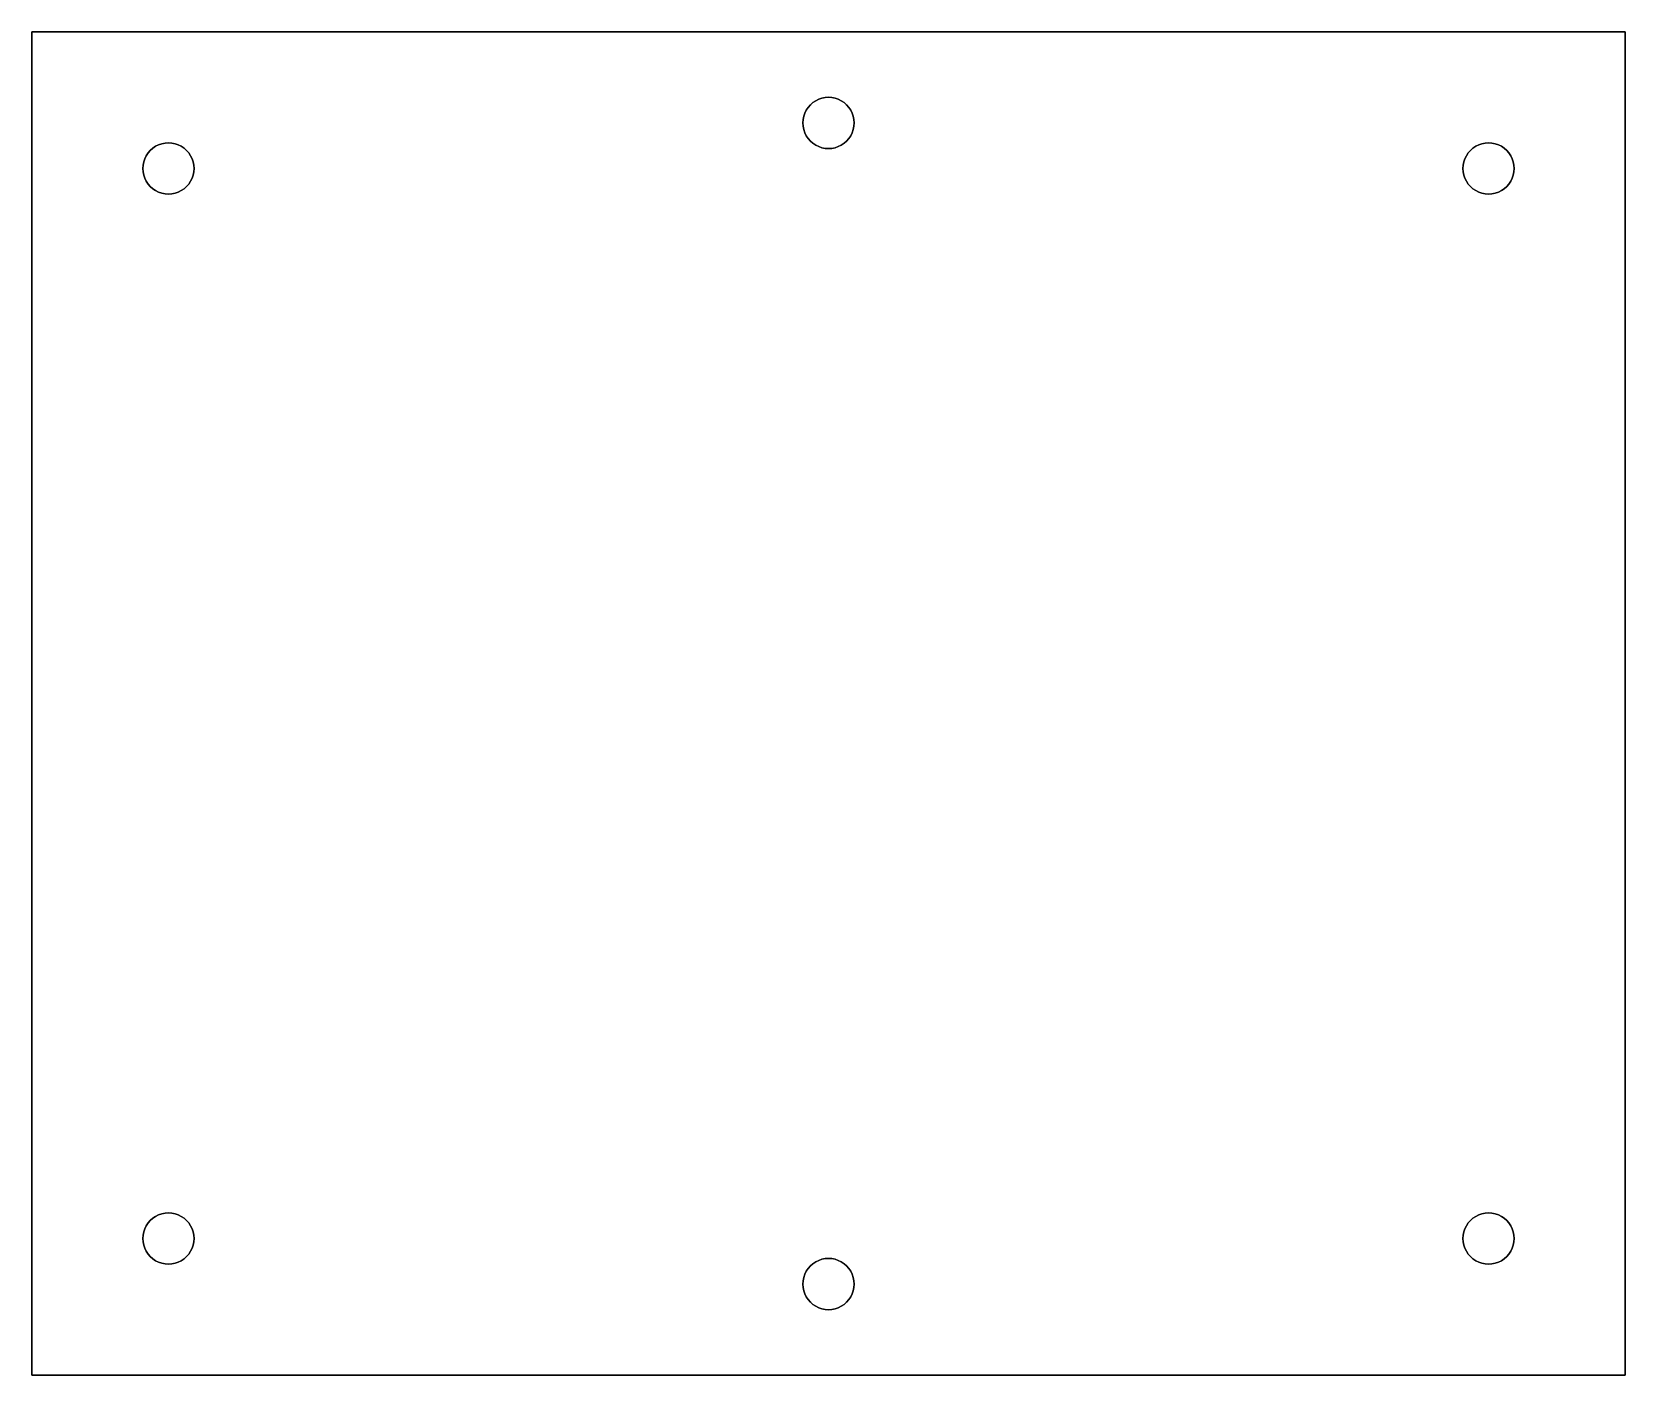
# Model space of a CAD drawing. Header units: millimetres. Extents: x 25 to 165, y 136 to 254.
import ezdxf

# ---------------------------------------------------------------- set-up
doc = ezdxf.new("R2010")
doc.units = ezdxf.units.MM
doc.layers.add('TOP_COVER_RH', color=7, linetype='CONTINUOUS')

msp = doc.modelspace()

# ---------------------------------------------------------------- linework, layer by layer
at = {"layer": 'TOP_COVER_RH'}
for points in [[(165, 254, 88.5), (25, 254, 88.5), (25, 254, 90)], [(165, 254, 88.5), (25, 254, 90), (165, 254, 90)], [(25, 254, 88.5), (25, 136, 88.5), (25, 136, 90)], [(25, 254, 88.5), (25, 136, 90), (25, 254, 90)], [(165, 136, 88.5), (165, 254, 88.5), (165, 254, 90)], [(165, 136, 88.5), (165, 254, 90), (165, 136, 90)], [(93.6303, 247.785, 88.5), (93.875, 247.9486, 88.5), (93.875, 247.9486, 90)], [(93.6303, 247.785, 88.5), (93.875, 247.9486, 90), (93.6303, 247.785, 90)], [(93.875, 247.9486, 88.5), (94.139, 248.0787, 88.5), (94.139, 248.0787, 90)], [(93.875, 247.9486, 88.5), (94.139, 248.0787, 90), (93.875, 247.9486, 90)], [(94.139, 248.0787, 88.5), (94.4177, 248.1733, 88.5), (94.4177, 248.1733, 90)], [(94.139, 248.0787, 88.5), (94.4177, 248.1733, 90), (94.139, 248.0787, 90)], [(94.4177, 248.1733, 88.5), (94.7063, 248.2307, 88.5), (94.7063, 248.2307, 90)], [(94.4177, 248.1733, 88.5), (94.7063, 248.2307, 90), (94.4177, 248.1733, 90)], [(94.7063, 248.2307, 88.5), (95, 248.25, 88.5), (95, 248.25, 90)], [(94.7063, 248.2307, 88.5), (95, 248.25, 90), (94.7063, 248.2307, 90)], [(95, 248.25, 88.5), (95.2937, 248.2307, 88.5), (95.2937, 248.2307, 90)], [(95, 248.25, 88.5), (95.2937, 248.2307, 90), (95, 248.25, 90)], [(95.2937, 248.2307, 88.5), (95.5823, 248.1733, 88.5), (95.5823, 248.1733, 90)], [(95.2937, 248.2307, 88.5), (95.5823, 248.1733, 90), (95.2937, 248.2307, 90)], [(95.5823, 248.1733, 88.5), (95.861, 248.0787, 88.5), (95.861, 248.0787, 90)], [(95.5823, 248.1733, 88.5), (95.861, 248.0787, 90), (95.5823, 248.1733, 90)], [(95.861, 248.0787, 88.5), (96.125, 247.9486, 88.5), (96.125, 247.9486, 90)], [(95.861, 248.0787, 88.5), (96.125, 247.9486, 90), (95.861, 248.0787, 90)], [(96.125, 247.9486, 88.5), (96.3697, 247.785, 88.5), (96.3697, 247.785, 90)], [(96.125, 247.9486, 88.5), (96.3697, 247.785, 90), (96.125, 247.9486, 90)], [(92.7692, 246.2937, 88.5), (92.8267, 246.5823, 88.5), (92.8267, 246.5823, 90)], [(92.7692, 246.2937, 88.5), (92.8267, 246.5823, 90), (92.7692, 246.2937, 90)], [(92.8267, 246.5823, 88.5), (92.9213, 246.861, 88.5), (92.9213, 246.861, 90)], [(92.8267, 246.5823, 88.5), (92.9213, 246.861, 90), (92.8267, 246.5823, 90)], [(92.9213, 246.861, 88.5), (93.0514, 247.125, 88.5), (93.0514, 247.125, 90)], [(92.9213, 246.861, 88.5), (93.0514, 247.125, 90), (92.9213, 246.861, 90)], [(93.0514, 247.125, 88.5), (93.215, 247.3697, 88.5), (93.215, 247.3697, 90)], [(93.0514, 247.125, 88.5), (93.215, 247.3697, 90), (93.0514, 247.125, 90)], [(93.215, 247.3697, 88.5), (93.409, 247.591, 88.5), (93.409, 247.591, 90)], [(93.215, 247.3697, 88.5), (93.409, 247.591, 90), (93.215, 247.3697, 90)], [(93.409, 247.591, 88.5), (93.6303, 247.785, 88.5), (93.6303, 247.785, 90)], [(93.409, 247.591, 88.5), (93.6303, 247.785, 90), (93.409, 247.591, 90)], [(96.3697, 247.785, 88.5), (96.591, 247.591, 88.5), (96.591, 247.591, 90)], [(96.3697, 247.785, 88.5), (96.591, 247.591, 90), (96.3697, 247.785, 90)], [(96.591, 247.591, 88.5), (96.785, 247.3697, 88.5), (96.785, 247.3697, 90)], [(96.591, 247.591, 88.5), (96.785, 247.3697, 90), (96.591, 247.591, 90)], [(96.785, 247.3697, 88.5), (96.9486, 247.125, 88.5), (96.9486, 247.125, 90)], [(96.785, 247.3697, 88.5), (96.9486, 247.125, 90), (96.785, 247.3697, 90)], [(96.9486, 247.125, 88.5), (97.0787, 246.861, 88.5), (97.0787, 246.861, 90)], [(96.9486, 247.125, 88.5), (97.0787, 246.861, 90), (96.9486, 247.125, 90)], [(97.0787, 246.861, 88.5), (97.1733, 246.5823, 88.5), (97.1733, 246.5823, 90)], [(97.0787, 246.861, 88.5), (97.1733, 246.5823, 90), (97.0787, 246.861, 90)], [(97.1733, 246.5823, 88.5), (97.2308, 246.2937, 88.5), (97.2308, 246.2937, 90)], [(97.1733, 246.5823, 88.5), (97.2308, 246.2937, 90), (97.1733, 246.5823, 90)], [(92.75, 246, 88.5), (92.7692, 246.2937, 88.5), (92.7692, 246.2937, 90)], [(92.75, 246, 88.5), (92.7692, 246.2937, 90), (92.75, 246, 90)], [(92.7692, 245.7063, 88.5), (92.75, 246, 88.5), (92.75, 246, 90)], [(92.7692, 245.7063, 88.5), (92.75, 246, 90), (92.7692, 245.7063, 90)], [(92.8267, 245.4177, 88.5), (92.7692, 245.7063, 88.5), (92.7692, 245.7063, 90)], [(92.8267, 245.4177, 88.5), (92.7692, 245.7063, 90), (92.8267, 245.4177, 90)], [(92.9213, 245.139, 88.5), (92.8267, 245.4177, 88.5), (92.8267, 245.4177, 90)], [(92.9213, 245.139, 88.5), (92.8267, 245.4177, 90), (92.9213, 245.139, 90)], [(93.0514, 244.875, 88.5), (92.9213, 245.139, 88.5), (92.9213, 245.139, 90)], [(93.0514, 244.875, 88.5), (92.9213, 245.139, 90), (93.0514, 244.875, 90)], [(97.0787, 245.139, 88.5), (96.9486, 244.875, 88.5), (96.9486, 244.875, 90)], [(97.0787, 245.139, 88.5), (96.9486, 244.875, 90), (97.0787, 245.139, 90)], [(97.1733, 245.4177, 88.5), (97.0787, 245.139, 88.5), (97.0787, 245.139, 90)], [(97.1733, 245.4177, 88.5), (97.0787, 245.139, 90), (97.1733, 245.4177, 90)], [(97.2308, 245.7063, 88.5), (97.1733, 245.4177, 88.5), (97.1733, 245.4177, 90)], [(97.2308, 245.7063, 88.5), (97.1733, 245.4177, 90), (97.2308, 245.7063, 90)], [(97.2308, 246.2937, 88.5), (97.25, 246, 88.5), (97.25, 246, 90)], [(97.2308, 246.2937, 88.5), (97.25, 246, 90), (97.2308, 246.2937, 90)], [(97.25, 246, 88.5), (97.2308, 245.7063, 88.5), (97.2308, 245.7063, 90)], [(97.25, 246, 88.5), (97.2308, 245.7063, 90), (97.25, 246, 90)], [(35.409, 243.591, 88.5), (35.6303, 243.785, 88.5), (35.6303, 243.785, 90)], [(35.409, 243.591, 88.5), (35.6303, 243.785, 90), (35.409, 243.591, 90)], [(35.6303, 243.785, 88.5), (35.875, 243.9486, 88.5), (35.875, 243.9486, 90)], [(35.6303, 243.785, 88.5), (35.875, 243.9486, 90), (35.6303, 243.785, 90)], [(35.875, 243.9486, 88.5), (36.139, 244.0787, 88.5), (36.139, 244.0787, 90)], [(35.875, 243.9486, 88.5), (36.139, 244.0787, 90), (35.875, 243.9486, 90)], [(36.139, 244.0787, 88.5), (36.4177, 244.1733, 88.5), (36.4177, 244.1733, 90)], [(36.139, 244.0787, 88.5), (36.4177, 244.1733, 90), (36.139, 244.0787, 90)], [(36.4177, 244.1733, 88.5), (36.7063, 244.2307, 88.5), (36.7063, 244.2307, 90)], [(36.4177, 244.1733, 88.5), (36.7063, 244.2307, 90), (36.4177, 244.1733, 90)], [(36.7063, 244.2307, 88.5), (37, 244.25, 88.5), (37, 244.25, 90)], [(36.7063, 244.2307, 88.5), (37, 244.25, 90), (36.7063, 244.2307, 90)], [(37, 244.25, 88.5), (37.2937, 244.2307, 88.5), (37.2937, 244.2307, 90)], [(37, 244.25, 88.5), (37.2937, 244.2307, 90), (37, 244.25, 90)], [(37.2937, 244.2307, 88.5), (37.5823, 244.1733, 88.5), (37.5823, 244.1733, 90)], [(37.2937, 244.2307, 88.5), (37.5823, 244.1733, 90), (37.2937, 244.2307, 90)], [(37.5823, 244.1733, 88.5), (37.861, 244.0787, 88.5), (37.861, 244.0787, 90)], [(37.5823, 244.1733, 88.5), (37.861, 244.0787, 90), (37.5823, 244.1733, 90)], [(37.861, 244.0787, 88.5), (38.125, 243.9486, 88.5), (38.125, 243.9486, 90)], [(37.861, 244.0787, 88.5), (38.125, 243.9486, 90), (37.861, 244.0787, 90)], [(38.125, 243.9486, 88.5), (38.3697, 243.785, 88.5), (38.3697, 243.785, 90)], [(38.125, 243.9486, 88.5), (38.3697, 243.785, 90), (38.125, 243.9486, 90)], [(38.3697, 243.785, 88.5), (38.591, 243.591, 88.5), (38.591, 243.591, 90)], [(38.3697, 243.785, 88.5), (38.591, 243.591, 90), (38.3697, 243.785, 90)], [(93.215, 244.6303, 88.5), (93.0514, 244.875, 88.5), (93.0514, 244.875, 90)], [(93.215, 244.6303, 88.5), (93.0514, 244.875, 90), (93.215, 244.6303, 90)], [(93.409, 244.409, 88.5), (93.215, 244.6303, 88.5), (93.215, 244.6303, 90)], [(93.409, 244.409, 88.5), (93.215, 244.6303, 90), (93.409, 244.409, 90)], [(93.6303, 244.215, 88.5), (93.409, 244.409, 88.5), (93.409, 244.409, 90)], [(93.6303, 244.215, 88.5), (93.409, 244.409, 90), (93.6303, 244.215, 90)], [(93.875, 244.0514, 88.5), (93.6303, 244.215, 88.5), (93.6303, 244.215, 90)], [(93.875, 244.0514, 88.5), (93.6303, 244.215, 90), (93.875, 244.0514, 90)], [(94.139, 243.9213, 88.5), (93.875, 244.0514, 88.5), (93.875, 244.0514, 90)], [(94.139, 243.9213, 88.5), (93.875, 244.0514, 90), (94.139, 243.9213, 90)], [(94.4177, 243.8267, 88.5), (94.139, 243.9213, 88.5), (94.139, 243.9213, 90)], [(94.4177, 243.8267, 88.5), (94.139, 243.9213, 90), (94.4177, 243.8267, 90)], [(94.7063, 243.7693, 88.5), (94.4177, 243.8267, 88.5), (94.4177, 243.8267, 90)], [(94.7063, 243.7693, 88.5), (94.4177, 243.8267, 90), (94.7063, 243.7693, 90)], [(95, 243.75, 88.5), (94.7063, 243.7693, 88.5), (94.7063, 243.7693, 90)], [(95, 243.75, 88.5), (94.7063, 243.7693, 90), (95, 243.75, 90)], [(95.2937, 243.7693, 88.5), (95, 243.75, 88.5), (95, 243.75, 90)], [(95.2937, 243.7693, 88.5), (95, 243.75, 90), (95.2937, 243.7693, 90)], [(95.5823, 243.8267, 88.5), (95.2937, 243.7693, 88.5), (95.2937, 243.7693, 90)], [(95.5823, 243.8267, 88.5), (95.2937, 243.7693, 90), (95.5823, 243.8267, 90)], [(95.861, 243.9213, 88.5), (95.5823, 243.8267, 88.5), (95.5823, 243.8267, 90)], [(95.861, 243.9213, 88.5), (95.5823, 243.8267, 90), (95.861, 243.9213, 90)], [(96.125, 244.0514, 88.5), (95.861, 243.9213, 88.5), (95.861, 243.9213, 90)], [(96.125, 244.0514, 88.5), (95.861, 243.9213, 90), (96.125, 244.0514, 90)], [(96.3697, 244.215, 88.5), (96.125, 244.0514, 88.5), (96.125, 244.0514, 90)], [(96.3697, 244.215, 88.5), (96.125, 244.0514, 90), (96.3697, 244.215, 90)], [(96.591, 244.409, 88.5), (96.3697, 244.215, 88.5), (96.3697, 244.215, 90)], [(96.591, 244.409, 88.5), (96.3697, 244.215, 90), (96.591, 244.409, 90)], [(96.785, 244.6303, 88.5), (96.591, 244.409, 88.5), (96.591, 244.409, 90)], [(96.785, 244.6303, 88.5), (96.591, 244.409, 90), (96.785, 244.6303, 90)], [(96.9486, 244.875, 88.5), (96.785, 244.6303, 88.5), (96.785, 244.6303, 90)], [(96.9486, 244.875, 88.5), (96.785, 244.6303, 90), (96.9486, 244.875, 90)], [(151.409, 243.591, 88.5), (151.6303, 243.785, 88.5), (151.6303, 243.785, 90)], [(151.409, 243.591, 88.5), (151.6303, 243.785, 90), (151.409, 243.591, 90)], [(151.6303, 243.785, 88.5), (151.875, 243.9486, 88.5), (151.875, 243.9486, 90)], [(151.6303, 243.785, 88.5), (151.875, 243.9486, 90), (151.6303, 243.785, 90)], [(151.875, 243.9486, 88.5), (152.139, 244.0787, 88.5), (152.139, 244.0787, 90)], [(151.875, 243.9486, 88.5), (152.139, 244.0787, 90), (151.875, 243.9486, 90)], [(152.139, 244.0787, 88.5), (152.4177, 244.1733, 88.5), (152.4177, 244.1733, 90)], [(152.139, 244.0787, 88.5), (152.4177, 244.1733, 90), (152.139, 244.0787, 90)], [(152.4177, 244.1733, 88.5), (152.7063, 244.2307, 88.5), (152.7063, 244.2307, 90)], [(152.4177, 244.1733, 88.5), (152.7063, 244.2307, 90), (152.4177, 244.1733, 90)], [(152.7063, 244.2307, 88.5), (153, 244.25, 88.5), (153, 244.25, 90)], [(152.7063, 244.2307, 88.5), (153, 244.25, 90), (152.7063, 244.2307, 90)], [(153, 244.25, 88.5), (153.2937, 244.2307, 88.5), (153.2937, 244.2307, 90)], [(153, 244.25, 88.5), (153.2937, 244.2307, 90), (153, 244.25, 90)], [(153.2937, 244.2307, 88.5), (153.5823, 244.1733, 88.5), (153.5823, 244.1733, 90)], [(153.2937, 244.2307, 88.5), (153.5823, 244.1733, 90), (153.2937, 244.2307, 90)], [(153.5823, 244.1733, 88.5), (153.861, 244.0787, 88.5), (153.861, 244.0787, 90)], [(153.5823, 244.1733, 88.5), (153.861, 244.0787, 90), (153.5823, 244.1733, 90)], [(153.861, 244.0787, 88.5), (154.125, 243.9486, 88.5), (154.125, 243.9486, 90)], [(153.861, 244.0787, 88.5), (154.125, 243.9486, 90), (153.861, 244.0787, 90)], [(154.125, 243.9486, 88.5), (154.3697, 243.785, 88.5), (154.3697, 243.785, 90)], [(154.125, 243.9486, 88.5), (154.3697, 243.785, 90), (154.125, 243.9486, 90)], [(154.3697, 243.785, 88.5), (154.591, 243.591, 88.5), (154.591, 243.591, 90)], [(154.3697, 243.785, 88.5), (154.591, 243.591, 90), (154.3697, 243.785, 90)], [(34.75, 242, 88.5), (34.7692, 242.2937, 88.5), (34.7692, 242.2937, 90)], [(34.75, 242, 88.5), (34.7692, 242.2937, 90), (34.75, 242, 90)], [(34.7692, 242.2937, 88.5), (34.8267, 242.5823, 88.5), (34.8267, 242.5823, 90)], [(34.7692, 242.2937, 88.5), (34.8267, 242.5823, 90), (34.7692, 242.2937, 90)], [(34.8267, 242.5823, 88.5), (34.9213, 242.861, 88.5), (34.9213, 242.861, 90)], [(34.8267, 242.5823, 88.5), (34.9213, 242.861, 90), (34.8267, 242.5823, 90)], [(34.9213, 242.861, 88.5), (35.0514, 243.125, 88.5), (35.0514, 243.125, 90)], [(34.9213, 242.861, 88.5), (35.0514, 243.125, 90), (34.9213, 242.861, 90)], [(35.0514, 243.125, 88.5), (35.215, 243.3697, 88.5), (35.215, 243.3697, 90)], [(35.0514, 243.125, 88.5), (35.215, 243.3697, 90), (35.0514, 243.125, 90)], [(35.215, 243.3697, 88.5), (35.409, 243.591, 88.5), (35.409, 243.591, 90)], [(35.215, 243.3697, 88.5), (35.409, 243.591, 90), (35.215, 243.3697, 90)], [(38.591, 243.591, 88.5), (38.785, 243.3697, 88.5), (38.785, 243.3697, 90)], [(38.591, 243.591, 88.5), (38.785, 243.3697, 90), (38.591, 243.591, 90)], [(38.785, 243.3697, 88.5), (38.9486, 243.125, 88.5), (38.9486, 243.125, 90)], [(38.785, 243.3697, 88.5), (38.9486, 243.125, 90), (38.785, 243.3697, 90)], [(38.9486, 243.125, 88.5), (39.0787, 242.861, 88.5), (39.0787, 242.861, 90)], [(38.9486, 243.125, 88.5), (39.0787, 242.861, 90), (38.9486, 243.125, 90)], [(39.0787, 242.861, 88.5), (39.1733, 242.5823, 88.5), (39.1733, 242.5823, 90)], [(39.0787, 242.861, 88.5), (39.1733, 242.5823, 90), (39.0787, 242.861, 90)], [(39.1733, 242.5823, 88.5), (39.2308, 242.2937, 88.5), (39.2308, 242.2937, 90)], [(39.1733, 242.5823, 88.5), (39.2308, 242.2937, 90), (39.1733, 242.5823, 90)], [(39.2308, 242.2937, 88.5), (39.25, 242, 88.5), (39.25, 242, 90)], [(39.2308, 242.2937, 88.5), (39.25, 242, 90), (39.2308, 242.2937, 90)], [(150.75, 242, 88.5), (150.7693, 242.2937, 88.5), (150.7693, 242.2937, 90)], [(150.75, 242, 88.5), (150.7693, 242.2937, 90), (150.75, 242, 90)], [(150.7693, 242.2937, 88.5), (150.8267, 242.5823, 88.5), (150.8267, 242.5823, 90)], [(150.7693, 242.2937, 88.5), (150.8267, 242.5823, 90), (150.7693, 242.2937, 90)], [(150.8267, 242.5823, 88.5), (150.9213, 242.861, 88.5), (150.9213, 242.861, 90)], [(150.8267, 242.5823, 88.5), (150.9213, 242.861, 90), (150.8267, 242.5823, 90)], [(150.9213, 242.861, 88.5), (151.0514, 243.125, 88.5), (151.0514, 243.125, 90)], [(150.9213, 242.861, 88.5), (151.0514, 243.125, 90), (150.9213, 242.861, 90)], [(151.0514, 243.125, 88.5), (151.215, 243.3697, 88.5), (151.215, 243.3697, 90)], [(151.0514, 243.125, 88.5), (151.215, 243.3697, 90), (151.0514, 243.125, 90)], [(151.215, 243.3697, 88.5), (151.409, 243.591, 88.5), (151.409, 243.591, 90)], [(151.215, 243.3697, 88.5), (151.409, 243.591, 90), (151.215, 243.3697, 90)], [(154.591, 243.591, 88.5), (154.785, 243.3697, 88.5), (154.785, 243.3697, 90)], [(154.591, 243.591, 88.5), (154.785, 243.3697, 90), (154.591, 243.591, 90)], [(154.785, 243.3697, 88.5), (154.9486, 243.125, 88.5), (154.9486, 243.125, 90)], [(154.785, 243.3697, 88.5), (154.9486, 243.125, 90), (154.785, 243.3697, 90)], [(154.9486, 243.125, 88.5), (155.0787, 242.861, 88.5), (155.0787, 242.861, 90)], [(154.9486, 243.125, 88.5), (155.0787, 242.861, 90), (154.9486, 243.125, 90)], [(155.0787, 242.861, 88.5), (155.1733, 242.5823, 88.5), (155.1733, 242.5823, 90)], [(155.0787, 242.861, 88.5), (155.1733, 242.5823, 90), (155.0787, 242.861, 90)], [(155.1733, 242.5823, 88.5), (155.2307, 242.2937, 88.5), (155.2307, 242.2937, 90)], [(155.1733, 242.5823, 88.5), (155.2307, 242.2937, 90), (155.1733, 242.5823, 90)], [(155.2307, 242.2937, 88.5), (155.25, 242, 88.5), (155.25, 242, 90)], [(155.2307, 242.2937, 88.5), (155.25, 242, 90), (155.2307, 242.2937, 90)], [(34.7692, 241.7063, 88.5), (34.75, 242, 88.5), (34.75, 242, 90)], [(34.7692, 241.7063, 88.5), (34.75, 242, 90), (34.7692, 241.7063, 90)], [(34.8267, 241.4177, 88.5), (34.7692, 241.7063, 88.5), (34.7692, 241.7063, 90)], [(34.8267, 241.4177, 88.5), (34.7692, 241.7063, 90), (34.8267, 241.4177, 90)], [(34.9213, 241.139, 88.5), (34.8267, 241.4177, 88.5), (34.8267, 241.4177, 90)], [(34.9213, 241.139, 88.5), (34.8267, 241.4177, 90), (34.9213, 241.139, 90)], [(35.0514, 240.875, 88.5), (34.9213, 241.139, 88.5), (34.9213, 241.139, 90)], [(35.0514, 240.875, 88.5), (34.9213, 241.139, 90), (35.0514, 240.875, 90)], [(35.215, 240.6303, 88.5), (35.0514, 240.875, 88.5), (35.0514, 240.875, 90)], [(35.215, 240.6303, 88.5), (35.0514, 240.875, 90), (35.215, 240.6303, 90)], [(38.9486, 240.875, 88.5), (38.785, 240.6303, 88.5), (38.785, 240.6303, 90)], [(38.9486, 240.875, 88.5), (38.785, 240.6303, 90), (38.9486, 240.875, 90)], [(39.0787, 241.139, 88.5), (38.9486, 240.875, 88.5), (38.9486, 240.875, 90)], [(39.0787, 241.139, 88.5), (38.9486, 240.875, 90), (39.0787, 241.139, 90)], [(39.1733, 241.4177, 88.5), (39.0787, 241.139, 88.5), (39.0787, 241.139, 90)], [(39.1733, 241.4177, 88.5), (39.0787, 241.139, 90), (39.1733, 241.4177, 90)], [(39.2308, 241.7063, 88.5), (39.1733, 241.4177, 88.5), (39.1733, 241.4177, 90)], [(39.2308, 241.7063, 88.5), (39.1733, 241.4177, 90), (39.2308, 241.7063, 90)], [(39.25, 242, 88.5), (39.2308, 241.7063, 88.5), (39.2308, 241.7063, 90)], [(39.25, 242, 88.5), (39.2308, 241.7063, 90), (39.25, 242, 90)], [(150.7693, 241.7063, 88.5), (150.75, 242, 88.5), (150.75, 242, 90)], [(150.7693, 241.7063, 88.5), (150.75, 242, 90), (150.7693, 241.7063, 90)], [(150.8267, 241.4177, 88.5), (150.7693, 241.7063, 88.5), (150.7693, 241.7063, 90)], [(150.8267, 241.4177, 88.5), (150.7693, 241.7063, 90), (150.8267, 241.4177, 90)], [(150.9213, 241.139, 88.5), (150.8267, 241.4177, 88.5), (150.8267, 241.4177, 90)], [(150.9213, 241.139, 88.5), (150.8267, 241.4177, 90), (150.9213, 241.139, 90)], [(151.0514, 240.875, 88.5), (150.9213, 241.139, 88.5), (150.9213, 241.139, 90)], [(151.0514, 240.875, 88.5), (150.9213, 241.139, 90), (151.0514, 240.875, 90)], [(151.215, 240.6303, 88.5), (151.0514, 240.875, 88.5), (151.0514, 240.875, 90)], [(151.215, 240.6303, 88.5), (151.0514, 240.875, 90), (151.215, 240.6303, 90)], [(154.9486, 240.875, 88.5), (154.785, 240.6303, 88.5), (154.785, 240.6303, 90)], [(154.9486, 240.875, 88.5), (154.785, 240.6303, 90), (154.9486, 240.875, 90)], [(155.0787, 241.139, 88.5), (154.9486, 240.875, 88.5), (154.9486, 240.875, 90)], [(155.0787, 241.139, 88.5), (154.9486, 240.875, 90), (155.0787, 241.139, 90)], [(155.1733, 241.4177, 88.5), (155.0787, 241.139, 88.5), (155.0787, 241.139, 90)], [(155.1733, 241.4177, 88.5), (155.0787, 241.139, 90), (155.1733, 241.4177, 90)], [(155.2307, 241.7063, 88.5), (155.1733, 241.4177, 88.5), (155.1733, 241.4177, 90)], [(155.2307, 241.7063, 88.5), (155.1733, 241.4177, 90), (155.2307, 241.7063, 90)], [(155.25, 242, 88.5), (155.2307, 241.7063, 88.5), (155.2307, 241.7063, 90)], [(155.25, 242, 88.5), (155.2307, 241.7063, 90), (155.25, 242, 90)], [(35.409, 240.409, 88.5), (35.215, 240.6303, 88.5), (35.215, 240.6303, 90)], [(35.409, 240.409, 88.5), (35.215, 240.6303, 90), (35.409, 240.409, 90)], [(35.6303, 240.215, 88.5), (35.409, 240.409, 88.5), (35.409, 240.409, 90)], [(35.6303, 240.215, 88.5), (35.409, 240.409, 90), (35.6303, 240.215, 90)], [(35.875, 240.0514, 88.5), (35.6303, 240.215, 88.5), (35.6303, 240.215, 90)], [(35.875, 240.0514, 88.5), (35.6303, 240.215, 90), (35.875, 240.0514, 90)], [(36.139, 239.9213, 88.5), (35.875, 240.0514, 88.5), (35.875, 240.0514, 90)], [(36.139, 239.9213, 88.5), (35.875, 240.0514, 90), (36.139, 239.9213, 90)], [(36.4177, 239.8267, 88.5), (36.139, 239.9213, 88.5), (36.139, 239.9213, 90)], [(36.4177, 239.8267, 88.5), (36.139, 239.9213, 90), (36.4177, 239.8267, 90)], [(36.7063, 239.7693, 88.5), (36.4177, 239.8267, 88.5), (36.4177, 239.8267, 90)], [(36.7063, 239.7693, 88.5), (36.4177, 239.8267, 90), (36.7063, 239.7693, 90)], [(37, 239.75, 88.5), (36.7063, 239.7693, 88.5), (36.7063, 239.7693, 90)], [(37, 239.75, 88.5), (36.7063, 239.7693, 90), (37, 239.75, 90)], [(37.2937, 239.7693, 88.5), (37, 239.75, 88.5), (37, 239.75, 90)], [(37.2937, 239.7693, 88.5), (37, 239.75, 90), (37.2937, 239.7693, 90)], [(37.5823, 239.8267, 88.5), (37.2937, 239.7693, 88.5), (37.2937, 239.7693, 90)], [(37.5823, 239.8267, 88.5), (37.2937, 239.7693, 90), (37.5823, 239.8267, 90)], [(37.861, 239.9213, 88.5), (37.5823, 239.8267, 88.5), (37.5823, 239.8267, 90)], [(37.861, 239.9213, 88.5), (37.5823, 239.8267, 90), (37.861, 239.9213, 90)], [(38.125, 240.0514, 88.5), (37.861, 239.9213, 88.5), (37.861, 239.9213, 90)], [(38.125, 240.0514, 88.5), (37.861, 239.9213, 90), (38.125, 240.0514, 90)], [(38.3697, 240.215, 88.5), (38.125, 240.0514, 88.5), (38.125, 240.0514, 90)], [(38.3697, 240.215, 88.5), (38.125, 240.0514, 90), (38.3697, 240.215, 90)], [(38.591, 240.409, 88.5), (38.3697, 240.215, 88.5), (38.3697, 240.215, 90)], [(38.591, 240.409, 88.5), (38.3697, 240.215, 90), (38.591, 240.409, 90)], [(38.785, 240.6303, 88.5), (38.591, 240.409, 88.5), (38.591, 240.409, 90)], [(38.785, 240.6303, 88.5), (38.591, 240.409, 90), (38.785, 240.6303, 90)], [(151.409, 240.409, 88.5), (151.215, 240.6303, 88.5), (151.215, 240.6303, 90)], [(151.409, 240.409, 88.5), (151.215, 240.6303, 90), (151.409, 240.409, 90)], [(151.6303, 240.215, 88.5), (151.409, 240.409, 88.5), (151.409, 240.409, 90)], [(151.6303, 240.215, 88.5), (151.409, 240.409, 90), (151.6303, 240.215, 90)], [(151.875, 240.0514, 88.5), (151.6303, 240.215, 88.5), (151.6303, 240.215, 90)], [(151.875, 240.0514, 88.5), (151.6303, 240.215, 90), (151.875, 240.0514, 90)], [(152.139, 239.9213, 88.5), (151.875, 240.0514, 88.5), (151.875, 240.0514, 90)], [(152.139, 239.9213, 88.5), (151.875, 240.0514, 90), (152.139, 239.9213, 90)], [(152.4177, 239.8267, 88.5), (152.139, 239.9213, 88.5), (152.139, 239.9213, 90)], [(152.4177, 239.8267, 88.5), (152.139, 239.9213, 90), (152.4177, 239.8267, 90)], [(152.7063, 239.7693, 88.5), (152.4177, 239.8267, 88.5), (152.4177, 239.8267, 90)], [(152.7063, 239.7693, 88.5), (152.4177, 239.8267, 90), (152.7063, 239.7693, 90)], [(153, 239.75, 88.5), (152.7063, 239.7693, 88.5), (152.7063, 239.7693, 90)], [(153, 239.75, 88.5), (152.7063, 239.7693, 90), (153, 239.75, 90)], [(153.2937, 239.7693, 88.5), (153, 239.75, 88.5), (153, 239.75, 90)], [(153.2937, 239.7693, 88.5), (153, 239.75, 90), (153.2937, 239.7693, 90)], [(153.5823, 239.8267, 88.5), (153.2937, 239.7693, 88.5), (153.2937, 239.7693, 90)], [(153.5823, 239.8267, 88.5), (153.2937, 239.7693, 90), (153.5823, 239.8267, 90)], [(153.861, 239.9213, 88.5), (153.5823, 239.8267, 88.5), (153.5823, 239.8267, 90)], [(153.861, 239.9213, 88.5), (153.5823, 239.8267, 90), (153.861, 239.9213, 90)], [(154.125, 240.0514, 88.5), (153.861, 239.9213, 88.5), (153.861, 239.9213, 90)], [(154.125, 240.0514, 88.5), (153.861, 239.9213, 90), (154.125, 240.0514, 90)], [(154.3697, 240.215, 88.5), (154.125, 240.0514, 88.5), (154.125, 240.0514, 90)], [(154.3697, 240.215, 88.5), (154.125, 240.0514, 90), (154.3697, 240.215, 90)], [(154.591, 240.409, 88.5), (154.3697, 240.215, 88.5), (154.3697, 240.215, 90)], [(154.591, 240.409, 88.5), (154.3697, 240.215, 90), (154.591, 240.409, 90)], [(154.785, 240.6303, 88.5), (154.591, 240.409, 88.5), (154.591, 240.409, 90)], [(154.785, 240.6303, 88.5), (154.591, 240.409, 90), (154.785, 240.6303, 90)], [(35.6303, 149.785, 88.5), (35.875, 149.9486, 88.5), (35.875, 149.9486, 90)], [(35.6303, 149.785, 88.5), (35.875, 149.9486, 90), (35.6303, 149.785, 90)], [(35.875, 149.9486, 88.5), (36.139, 150.0787, 88.5), (36.139, 150.0787, 90)], [(35.875, 149.9486, 88.5), (36.139, 150.0787, 90), (35.875, 149.9486, 90)], [(36.139, 150.0787, 88.5), (36.4177, 150.1733, 88.5), (36.4177, 150.1733, 90)], [(36.139, 150.0787, 88.5), (36.4177, 150.1733, 90), (36.139, 150.0787, 90)], [(36.4177, 150.1733, 88.5), (36.7063, 150.2307, 88.5), (36.7063, 150.2307, 90)], [(36.4177, 150.1733, 88.5), (36.7063, 150.2307, 90), (36.4177, 150.1733, 90)], [(36.7063, 150.2307, 88.5), (37, 150.25, 88.5), (37, 150.25, 90)], [(36.7063, 150.2307, 88.5), (37, 150.25, 90), (36.7063, 150.2307, 90)], [(37, 150.25, 88.5), (37.2937, 150.2307, 88.5), (37.2937, 150.2307, 90)], [(37, 150.25, 88.5), (37.2937, 150.2307, 90), (37, 150.25, 90)], [(37.2937, 150.2307, 88.5), (37.5823, 150.1733, 88.5), (37.5823, 150.1733, 90)], [(37.2937, 150.2307, 88.5), (37.5823, 150.1733, 90), (37.2937, 150.2307, 90)], [(37.5823, 150.1733, 88.5), (37.861, 150.0787, 88.5), (37.861, 150.0787, 90)], [(37.5823, 150.1733, 88.5), (37.861, 150.0787, 90), (37.5823, 150.1733, 90)], [(37.861, 150.0787, 88.5), (38.125, 149.9486, 88.5), (38.125, 149.9486, 90)], [(37.861, 150.0787, 88.5), (38.125, 149.9486, 90), (37.861, 150.0787, 90)], [(38.125, 149.9486, 88.5), (38.3697, 149.785, 88.5), (38.3697, 149.785, 90)], [(38.125, 149.9486, 88.5), (38.3697, 149.785, 90), (38.125, 149.9486, 90)], [(151.6303, 149.785, 88.5), (151.875, 149.9486, 88.5), (151.875, 149.9486, 90)], [(151.6303, 149.785, 88.5), (151.875, 149.9486, 90), (151.6303, 149.785, 90)], [(151.875, 149.9486, 88.5), (152.139, 150.0787, 88.5), (152.139, 150.0787, 90)], [(151.875, 149.9486, 88.5), (152.139, 150.0787, 90), (151.875, 149.9486, 90)], [(152.139, 150.0787, 88.5), (152.4177, 150.1733, 88.5), (152.4177, 150.1733, 90)], [(152.139, 150.0787, 88.5), (152.4177, 150.1733, 90), (152.139, 150.0787, 90)], [(152.4177, 150.1733, 88.5), (152.7063, 150.2307, 88.5), (152.7063, 150.2307, 90)], [(152.4177, 150.1733, 88.5), (152.7063, 150.2307, 90), (152.4177, 150.1733, 90)], [(152.7063, 150.2307, 88.5), (153, 150.25, 88.5), (153, 150.25, 90)], [(152.7063, 150.2307, 88.5), (153, 150.25, 90), (152.7063, 150.2307, 90)], [(153, 150.25, 88.5), (153.2937, 150.2307, 88.5), (153.2937, 150.2307, 90)], [(153, 150.25, 88.5), (153.2937, 150.2307, 90), (153, 150.25, 90)], [(153.2937, 150.2307, 88.5), (153.5823, 150.1733, 88.5), (153.5823, 150.1733, 90)], [(153.2937, 150.2307, 88.5), (153.5823, 150.1733, 90), (153.2937, 150.2307, 90)], [(153.5823, 150.1733, 88.5), (153.861, 150.0787, 88.5), (153.861, 150.0787, 90)], [(153.5823, 150.1733, 88.5), (153.861, 150.0787, 90), (153.5823, 150.1733, 90)], [(153.861, 150.0787, 88.5), (154.125, 149.9486, 88.5), (154.125, 149.9486, 90)], [(153.861, 150.0787, 88.5), (154.125, 149.9486, 90), (153.861, 150.0787, 90)], [(154.125, 149.9486, 88.5), (154.3697, 149.785, 88.5), (154.3697, 149.785, 90)], [(154.125, 149.9486, 88.5), (154.3697, 149.785, 90), (154.125, 149.9486, 90)], [(34.7692, 148.2937, 88.5), (34.8267, 148.5823, 88.5), (34.8267, 148.5823, 90)], [(34.7692, 148.2937, 88.5), (34.8267, 148.5823, 90), (34.7692, 148.2937, 90)], [(34.8267, 148.5823, 88.5), (34.9213, 148.861, 88.5), (34.9213, 148.861, 90)], [(34.8267, 148.5823, 88.5), (34.9213, 148.861, 90), (34.8267, 148.5823, 90)], [(34.9213, 148.861, 88.5), (35.0514, 149.125, 88.5), (35.0514, 149.125, 90)], [(34.9213, 148.861, 88.5), (35.0514, 149.125, 90), (34.9213, 148.861, 90)], [(35.0514, 149.125, 88.5), (35.215, 149.3697, 88.5), (35.215, 149.3697, 90)], [(35.0514, 149.125, 88.5), (35.215, 149.3697, 90), (35.0514, 149.125, 90)], [(35.215, 149.3697, 88.5), (35.409, 149.591, 88.5), (35.409, 149.591, 90)], [(35.215, 149.3697, 88.5), (35.409, 149.591, 90), (35.215, 149.3697, 90)], [(35.409, 149.591, 88.5), (35.6303, 149.785, 88.5), (35.6303, 149.785, 90)], [(35.409, 149.591, 88.5), (35.6303, 149.785, 90), (35.409, 149.591, 90)], [(38.3697, 149.785, 88.5), (38.591, 149.591, 88.5), (38.591, 149.591, 90)], [(38.3697, 149.785, 88.5), (38.591, 149.591, 90), (38.3697, 149.785, 90)], [(38.591, 149.591, 88.5), (38.785, 149.3697, 88.5), (38.785, 149.3697, 90)], [(38.591, 149.591, 88.5), (38.785, 149.3697, 90), (38.591, 149.591, 90)], [(38.785, 149.3697, 88.5), (38.9486, 149.125, 88.5), (38.9486, 149.125, 90)], [(38.785, 149.3697, 88.5), (38.9486, 149.125, 90), (38.785, 149.3697, 90)], [(38.9486, 149.125, 88.5), (39.0787, 148.861, 88.5), (39.0787, 148.861, 90)], [(38.9486, 149.125, 88.5), (39.0787, 148.861, 90), (38.9486, 149.125, 90)], [(39.0787, 148.861, 88.5), (39.1733, 148.5823, 88.5), (39.1733, 148.5823, 90)], [(39.0787, 148.861, 88.5), (39.1733, 148.5823, 90), (39.0787, 148.861, 90)], [(39.1733, 148.5823, 88.5), (39.2308, 148.2937, 88.5), (39.2308, 148.2937, 90)], [(39.1733, 148.5823, 88.5), (39.2308, 148.2937, 90), (39.1733, 148.5823, 90)], [(150.7693, 148.2937, 88.5), (150.8267, 148.5823, 88.5), (150.8267, 148.5823, 90)], [(150.7693, 148.2937, 88.5), (150.8267, 148.5823, 90), (150.7693, 148.2937, 90)], [(150.8267, 148.5823, 88.5), (150.9213, 148.861, 88.5), (150.9213, 148.861, 90)], [(150.8267, 148.5823, 88.5), (150.9213, 148.861, 90), (150.8267, 148.5823, 90)], [(150.9213, 148.861, 88.5), (151.0514, 149.125, 88.5), (151.0514, 149.125, 90)], [(150.9213, 148.861, 88.5), (151.0514, 149.125, 90), (150.9213, 148.861, 90)], [(151.0514, 149.125, 88.5), (151.215, 149.3697, 88.5), (151.215, 149.3697, 90)], [(151.0514, 149.125, 88.5), (151.215, 149.3697, 90), (151.0514, 149.125, 90)], [(151.215, 149.3697, 88.5), (151.409, 149.591, 88.5), (151.409, 149.591, 90)], [(151.215, 149.3697, 88.5), (151.409, 149.591, 90), (151.215, 149.3697, 90)], [(151.409, 149.591, 88.5), (151.6303, 149.785, 88.5), (151.6303, 149.785, 90)], [(151.409, 149.591, 88.5), (151.6303, 149.785, 90), (151.409, 149.591, 90)], [(154.3697, 149.785, 88.5), (154.591, 149.591, 88.5), (154.591, 149.591, 90)], [(154.3697, 149.785, 88.5), (154.591, 149.591, 90), (154.3697, 149.785, 90)], [(154.591, 149.591, 88.5), (154.785, 149.3697, 88.5), (154.785, 149.3697, 90)], [(154.591, 149.591, 88.5), (154.785, 149.3697, 90), (154.591, 149.591, 90)], [(154.785, 149.3697, 88.5), (154.9486, 149.125, 88.5), (154.9486, 149.125, 90)], [(154.785, 149.3697, 88.5), (154.9486, 149.125, 90), (154.785, 149.3697, 90)], [(154.9486, 149.125, 88.5), (155.0787, 148.861, 88.5), (155.0787, 148.861, 90)], [(154.9486, 149.125, 88.5), (155.0787, 148.861, 90), (154.9486, 149.125, 90)], [(155.0787, 148.861, 88.5), (155.1733, 148.5823, 88.5), (155.1733, 148.5823, 90)], [(155.0787, 148.861, 88.5), (155.1733, 148.5823, 90), (155.0787, 148.861, 90)], [(155.1733, 148.5823, 88.5), (155.2307, 148.2937, 88.5), (155.2307, 148.2937, 90)], [(155.1733, 148.5823, 88.5), (155.2307, 148.2937, 90), (155.1733, 148.5823, 90)], [(34.75, 148, 88.5), (34.7692, 148.2937, 88.5), (34.7692, 148.2937, 90)], [(34.75, 148, 88.5), (34.7692, 148.2937, 90), (34.75, 148, 90)], [(34.7692, 147.7063, 88.5), (34.75, 148, 88.5), (34.75, 148, 90)], [(34.7692, 147.7063, 88.5), (34.75, 148, 90), (34.7692, 147.7063, 90)], [(34.8267, 147.4177, 88.5), (34.7692, 147.7063, 88.5), (34.7692, 147.7063, 90)], [(34.8267, 147.4177, 88.5), (34.7692, 147.7063, 90), (34.8267, 147.4177, 90)], [(34.9213, 147.139, 88.5), (34.8267, 147.4177, 88.5), (34.8267, 147.4177, 90)], [(34.9213, 147.139, 88.5), (34.8267, 147.4177, 90), (34.9213, 147.139, 90)], [(35.0514, 146.875, 88.5), (34.9213, 147.139, 88.5), (34.9213, 147.139, 90)], [(35.0514, 146.875, 88.5), (34.9213, 147.139, 90), (35.0514, 146.875, 90)], [(39.0787, 147.139, 88.5), (38.9486, 146.875, 88.5), (38.9486, 146.875, 90)], [(39.0787, 147.139, 88.5), (38.9486, 146.875, 90), (39.0787, 147.139, 90)], [(39.1733, 147.4177, 88.5), (39.0787, 147.139, 88.5), (39.0787, 147.139, 90)], [(39.1733, 147.4177, 88.5), (39.0787, 147.139, 90), (39.1733, 147.4177, 90)], [(39.2308, 147.7063, 88.5), (39.1733, 147.4177, 88.5), (39.1733, 147.4177, 90)], [(39.2308, 147.7063, 88.5), (39.1733, 147.4177, 90), (39.2308, 147.7063, 90)], [(39.2308, 148.2937, 88.5), (39.25, 148, 88.5), (39.25, 148, 90)], [(39.2308, 148.2937, 88.5), (39.25, 148, 90), (39.2308, 148.2937, 90)], [(39.25, 148, 88.5), (39.2308, 147.7063, 88.5), (39.2308, 147.7063, 90)], [(39.25, 148, 88.5), (39.2308, 147.7063, 90), (39.25, 148, 90)], [(150.75, 148, 88.5), (150.7693, 148.2937, 88.5), (150.7693, 148.2937, 90)], [(150.75, 148, 88.5), (150.7693, 148.2937, 90), (150.75, 148, 90)], [(150.7693, 147.7063, 88.5), (150.75, 148, 88.5), (150.75, 148, 90)], [(150.7693, 147.7063, 88.5), (150.75, 148, 90), (150.7693, 147.7063, 90)], [(150.8267, 147.4177, 88.5), (150.7693, 147.7063, 88.5), (150.7693, 147.7063, 90)], [(150.8267, 147.4177, 88.5), (150.7693, 147.7063, 90), (150.8267, 147.4177, 90)], [(150.9213, 147.139, 88.5), (150.8267, 147.4177, 88.5), (150.8267, 147.4177, 90)], [(150.9213, 147.139, 88.5), (150.8267, 147.4177, 90), (150.9213, 147.139, 90)], [(151.0514, 146.875, 88.5), (150.9213, 147.139, 88.5), (150.9213, 147.139, 90)], [(151.0514, 146.875, 88.5), (150.9213, 147.139, 90), (151.0514, 146.875, 90)], [(155.0787, 147.139, 88.5), (154.9486, 146.875, 88.5), (154.9486, 146.875, 90)], [(155.0787, 147.139, 88.5), (154.9486, 146.875, 90), (155.0787, 147.139, 90)], [(155.1733, 147.4177, 88.5), (155.0787, 147.139, 88.5), (155.0787, 147.139, 90)], [(155.1733, 147.4177, 88.5), (155.0787, 147.139, 90), (155.1733, 147.4177, 90)], [(155.2307, 147.7063, 88.5), (155.1733, 147.4177, 88.5), (155.1733, 147.4177, 90)], [(155.2307, 147.7063, 88.5), (155.1733, 147.4177, 90), (155.2307, 147.7063, 90)], [(155.2307, 148.2937, 88.5), (155.25, 148, 88.5), (155.25, 148, 90)], [(155.2307, 148.2937, 88.5), (155.25, 148, 90), (155.2307, 148.2937, 90)], [(155.25, 148, 88.5), (155.2307, 147.7063, 88.5), (155.2307, 147.7063, 90)], [(155.25, 148, 88.5), (155.2307, 147.7063, 90), (155.25, 148, 90)], [(35.215, 146.6303, 88.5), (35.0514, 146.875, 88.5), (35.0514, 146.875, 90)], [(35.215, 146.6303, 88.5), (35.0514, 146.875, 90), (35.215, 146.6303, 90)], [(35.409, 146.409, 88.5), (35.215, 146.6303, 88.5), (35.215, 146.6303, 90)], [(35.409, 146.409, 88.5), (35.215, 146.6303, 90), (35.409, 146.409, 90)], [(35.6303, 146.215, 88.5), (35.409, 146.409, 88.5), (35.409, 146.409, 90)], [(35.6303, 146.215, 88.5), (35.409, 146.409, 90), (35.6303, 146.215, 90)], [(35.875, 146.0514, 88.5), (35.6303, 146.215, 88.5), (35.6303, 146.215, 90)], [(35.875, 146.0514, 88.5), (35.6303, 146.215, 90), (35.875, 146.0514, 90)], [(36.139, 145.9213, 88.5), (35.875, 146.0514, 88.5), (35.875, 146.0514, 90)], [(36.139, 145.9213, 88.5), (35.875, 146.0514, 90), (36.139, 145.9213, 90)], [(36.4177, 145.8267, 88.5), (36.139, 145.9213, 88.5), (36.139, 145.9213, 90)], [(36.4177, 145.8267, 88.5), (36.139, 145.9213, 90), (36.4177, 145.8267, 90)], [(36.7063, 145.7693, 88.5), (36.4177, 145.8267, 88.5), (36.4177, 145.8267, 90)], [(36.7063, 145.7693, 88.5), (36.4177, 145.8267, 90), (36.7063, 145.7693, 90)], [(37, 145.75, 88.5), (36.7063, 145.7693, 88.5), (36.7063, 145.7693, 90)], [(37, 145.75, 88.5), (36.7063, 145.7693, 90), (37, 145.75, 90)], [(37.2937, 145.7693, 88.5), (37, 145.75, 88.5), (37, 145.75, 90)], [(37.2937, 145.7693, 88.5), (37, 145.75, 90), (37.2937, 145.7693, 90)], [(37.5823, 145.8267, 88.5), (37.2937, 145.7693, 88.5), (37.2937, 145.7693, 90)], [(37.5823, 145.8267, 88.5), (37.2937, 145.7693, 90), (37.5823, 145.8267, 90)], [(37.861, 145.9213, 88.5), (37.5823, 145.8267, 88.5), (37.5823, 145.8267, 90)], [(37.861, 145.9213, 88.5), (37.5823, 145.8267, 90), (37.861, 145.9213, 90)], [(38.125, 146.0514, 88.5), (37.861, 145.9213, 88.5), (37.861, 145.9213, 90)], [(38.125, 146.0514, 88.5), (37.861, 145.9213, 90), (38.125, 146.0514, 90)], [(38.3697, 146.215, 88.5), (38.125, 146.0514, 88.5), (38.125, 146.0514, 90)], [(38.3697, 146.215, 88.5), (38.125, 146.0514, 90), (38.3697, 146.215, 90)], [(38.591, 146.409, 88.5), (38.3697, 146.215, 88.5), (38.3697, 146.215, 90)], [(38.591, 146.409, 88.5), (38.3697, 146.215, 90), (38.591, 146.409, 90)], [(38.785, 146.6303, 88.5), (38.591, 146.409, 88.5), (38.591, 146.409, 90)], [(38.785, 146.6303, 88.5), (38.591, 146.409, 90), (38.785, 146.6303, 90)], [(38.9486, 146.875, 88.5), (38.785, 146.6303, 88.5), (38.785, 146.6303, 90)], [(38.9486, 146.875, 88.5), (38.785, 146.6303, 90), (38.9486, 146.875, 90)], [(93.409, 145.591, 88.5), (93.6303, 145.785, 88.5), (93.6303, 145.785, 90)], [(93.409, 145.591, 88.5), (93.6303, 145.785, 90), (93.409, 145.591, 90)], [(93.6303, 145.785, 88.5), (93.875, 145.9486, 88.5), (93.875, 145.9486, 90)], [(93.6303, 145.785, 88.5), (93.875, 145.9486, 90), (93.6303, 145.785, 90)], [(93.875, 145.9486, 88.5), (94.139, 146.0787, 88.5), (94.139, 146.0787, 90)], [(93.875, 145.9486, 88.5), (94.139, 146.0787, 90), (93.875, 145.9486, 90)], [(94.139, 146.0787, 88.5), (94.4177, 146.1733, 88.5), (94.4177, 146.1733, 90)], [(94.139, 146.0787, 88.5), (94.4177, 146.1733, 90), (94.139, 146.0787, 90)], [(94.4177, 146.1733, 88.5), (94.7063, 146.2307, 88.5), (94.7063, 146.2307, 90)], [(94.4177, 146.1733, 88.5), (94.7063, 146.2307, 90), (94.4177, 146.1733, 90)], [(94.7063, 146.2307, 88.5), (95, 146.25, 88.5), (95, 146.25, 90)], [(94.7063, 146.2307, 88.5), (95, 146.25, 90), (94.7063, 146.2307, 90)], [(95, 146.25, 88.5), (95.2937, 146.2307, 88.5), (95.2937, 146.2307, 90)], [(95, 146.25, 88.5), (95.2937, 146.2307, 90), (95, 146.25, 90)], [(95.2937, 146.2307, 88.5), (95.5823, 146.1733, 88.5), (95.5823, 146.1733, 90)], [(95.2937, 146.2307, 88.5), (95.5823, 146.1733, 90), (95.2937, 146.2307, 90)], [(95.5823, 146.1733, 88.5), (95.861, 146.0787, 88.5), (95.861, 146.0787, 90)], [(95.5823, 146.1733, 88.5), (95.861, 146.0787, 90), (95.5823, 146.1733, 90)], [(95.861, 146.0787, 88.5), (96.125, 145.9486, 88.5), (96.125, 145.9486, 90)], [(95.861, 146.0787, 88.5), (96.125, 145.9486, 90), (95.861, 146.0787, 90)], [(96.125, 145.9486, 88.5), (96.3697, 145.785, 88.5), (96.3697, 145.785, 90)], [(96.125, 145.9486, 88.5), (96.3697, 145.785, 90), (96.125, 145.9486, 90)], [(96.3697, 145.785, 88.5), (96.591, 145.591, 88.5), (96.591, 145.591, 90)], [(96.3697, 145.785, 88.5), (96.591, 145.591, 90), (96.3697, 145.785, 90)], [(151.215, 146.6303, 88.5), (151.0514, 146.875, 88.5), (151.0514, 146.875, 90)], [(151.215, 146.6303, 88.5), (151.0514, 146.875, 90), (151.215, 146.6303, 90)], [(151.409, 146.409, 88.5), (151.215, 146.6303, 88.5), (151.215, 146.6303, 90)], [(151.409, 146.409, 88.5), (151.215, 146.6303, 90), (151.409, 146.409, 90)], [(151.6303, 146.215, 88.5), (151.409, 146.409, 88.5), (151.409, 146.409, 90)], [(151.6303, 146.215, 88.5), (151.409, 146.409, 90), (151.6303, 146.215, 90)], [(151.875, 146.0514, 88.5), (151.6303, 146.215, 88.5), (151.6303, 146.215, 90)], [(151.875, 146.0514, 88.5), (151.6303, 146.215, 90), (151.875, 146.0514, 90)], [(152.139, 145.9213, 88.5), (151.875, 146.0514, 88.5), (151.875, 146.0514, 90)], [(152.139, 145.9213, 88.5), (151.875, 146.0514, 90), (152.139, 145.9213, 90)], [(152.4177, 145.8267, 88.5), (152.139, 145.9213, 88.5), (152.139, 145.9213, 90)], [(152.4177, 145.8267, 88.5), (152.139, 145.9213, 90), (152.4177, 145.8267, 90)], [(152.7063, 145.7693, 88.5), (152.4177, 145.8267, 88.5), (152.4177, 145.8267, 90)], [(152.7063, 145.7693, 88.5), (152.4177, 145.8267, 90), (152.7063, 145.7693, 90)], [(153, 145.75, 88.5), (152.7063, 145.7693, 88.5), (152.7063, 145.7693, 90)], [(153, 145.75, 88.5), (152.7063, 145.7693, 90), (153, 145.75, 90)], [(153.2937, 145.7693, 88.5), (153, 145.75, 88.5), (153, 145.75, 90)], [(153.2937, 145.7693, 88.5), (153, 145.75, 90), (153.2937, 145.7693, 90)], [(153.5823, 145.8267, 88.5), (153.2937, 145.7693, 88.5), (153.2937, 145.7693, 90)], [(153.5823, 145.8267, 88.5), (153.2937, 145.7693, 90), (153.5823, 145.8267, 90)], [(153.861, 145.9213, 88.5), (153.5823, 145.8267, 88.5), (153.5823, 145.8267, 90)], [(153.861, 145.9213, 88.5), (153.5823, 145.8267, 90), (153.861, 145.9213, 90)], [(154.125, 146.0514, 88.5), (153.861, 145.9213, 88.5), (153.861, 145.9213, 90)], [(154.125, 146.0514, 88.5), (153.861, 145.9213, 90), (154.125, 146.0514, 90)], [(154.3697, 146.215, 88.5), (154.125, 146.0514, 88.5), (154.125, 146.0514, 90)], [(154.3697, 146.215, 88.5), (154.125, 146.0514, 90), (154.3697, 146.215, 90)], [(154.591, 146.409, 88.5), (154.3697, 146.215, 88.5), (154.3697, 146.215, 90)], [(154.591, 146.409, 88.5), (154.3697, 146.215, 90), (154.591, 146.409, 90)], [(154.785, 146.6303, 88.5), (154.591, 146.409, 88.5), (154.591, 146.409, 90)], [(154.785, 146.6303, 88.5), (154.591, 146.409, 90), (154.785, 146.6303, 90)], [(154.9486, 146.875, 88.5), (154.785, 146.6303, 88.5), (154.785, 146.6303, 90)], [(154.9486, 146.875, 88.5), (154.785, 146.6303, 90), (154.9486, 146.875, 90)], [(92.75, 144, 88.5), (92.7692, 144.2937, 88.5), (92.7692, 144.2937, 90)], [(92.75, 144, 88.5), (92.7692, 144.2937, 90), (92.75, 144, 90)], [(92.7692, 144.2937, 88.5), (92.8267, 144.5823, 88.5), (92.8267, 144.5823, 90)], [(92.7692, 144.2937, 88.5), (92.8267, 144.5823, 90), (92.7692, 144.2937, 90)], [(92.8267, 144.5823, 88.5), (92.9213, 144.861, 88.5), (92.9213, 144.861, 90)], [(92.8267, 144.5823, 88.5), (92.9213, 144.861, 90), (92.8267, 144.5823, 90)], [(92.9213, 144.861, 88.5), (93.0514, 145.125, 88.5), (93.0514, 145.125, 90)], [(92.9213, 144.861, 88.5), (93.0514, 145.125, 90), (92.9213, 144.861, 90)], [(93.0514, 145.125, 88.5), (93.215, 145.3697, 88.5), (93.215, 145.3697, 90)], [(93.0514, 145.125, 88.5), (93.215, 145.3697, 90), (93.0514, 145.125, 90)], [(93.215, 145.3697, 88.5), (93.409, 145.591, 88.5), (93.409, 145.591, 90)], [(93.215, 145.3697, 88.5), (93.409, 145.591, 90), (93.215, 145.3697, 90)], [(96.591, 145.591, 88.5), (96.785, 145.3697, 88.5), (96.785, 145.3697, 90)], [(96.591, 145.591, 88.5), (96.785, 145.3697, 90), (96.591, 145.591, 90)], [(96.785, 145.3697, 88.5), (96.9486, 145.125, 88.5), (96.9486, 145.125, 90)], [(96.785, 145.3697, 88.5), (96.9486, 145.125, 90), (96.785, 145.3697, 90)], [(96.9486, 145.125, 88.5), (97.0787, 144.861, 88.5), (97.0787, 144.861, 90)], [(96.9486, 145.125, 88.5), (97.0787, 144.861, 90), (96.9486, 145.125, 90)], [(97.0787, 144.861, 88.5), (97.1733, 144.5823, 88.5), (97.1733, 144.5823, 90)], [(97.0787, 144.861, 88.5), (97.1733, 144.5823, 90), (97.0787, 144.861, 90)], [(97.1733, 144.5823, 88.5), (97.2308, 144.2937, 88.5), (97.2308, 144.2937, 90)], [(97.1733, 144.5823, 88.5), (97.2308, 144.2937, 90), (97.1733, 144.5823, 90)], [(97.2308, 144.2937, 88.5), (97.25, 144, 88.5), (97.25, 144, 90)], [(97.2308, 144.2937, 88.5), (97.25, 144, 90), (97.2308, 144.2937, 90)], [(92.7692, 143.7063, 88.5), (92.75, 144, 88.5), (92.75, 144, 90)], [(92.7692, 143.7063, 88.5), (92.75, 144, 90), (92.7692, 143.7063, 90)], [(92.8267, 143.4177, 88.5), (92.7692, 143.7063, 88.5), (92.7692, 143.7063, 90)], [(92.8267, 143.4177, 88.5), (92.7692, 143.7063, 90), (92.8267, 143.4177, 90)], [(92.9213, 143.139, 88.5), (92.8267, 143.4177, 88.5), (92.8267, 143.4177, 90)], [(92.9213, 143.139, 88.5), (92.8267, 143.4177, 90), (92.9213, 143.139, 90)], [(93.0514, 142.875, 88.5), (92.9213, 143.139, 88.5), (92.9213, 143.139, 90)], [(93.0514, 142.875, 88.5), (92.9213, 143.139, 90), (93.0514, 142.875, 90)], [(93.215, 142.6303, 88.5), (93.0514, 142.875, 88.5), (93.0514, 142.875, 90)], [(93.215, 142.6303, 88.5), (93.0514, 142.875, 90), (93.215, 142.6303, 90)], [(96.9486, 142.875, 88.5), (96.785, 142.6303, 88.5), (96.785, 142.6303, 90)], [(96.9486, 142.875, 88.5), (96.785, 142.6303, 90), (96.9486, 142.875, 90)], [(97.0787, 143.139, 88.5), (96.9486, 142.875, 88.5), (96.9486, 142.875, 90)], [(97.0787, 143.139, 88.5), (96.9486, 142.875, 90), (97.0787, 143.139, 90)], [(97.1733, 143.4177, 88.5), (97.0787, 143.139, 88.5), (97.0787, 143.139, 90)], [(97.1733, 143.4177, 88.5), (97.0787, 143.139, 90), (97.1733, 143.4177, 90)], [(97.2308, 143.7063, 88.5), (97.1733, 143.4177, 88.5), (97.1733, 143.4177, 90)], [(97.2308, 143.7063, 88.5), (97.1733, 143.4177, 90), (97.2308, 143.7063, 90)], [(97.25, 144, 88.5), (97.2308, 143.7063, 88.5), (97.2308, 143.7063, 90)], [(97.25, 144, 88.5), (97.2308, 143.7063, 90), (97.25, 144, 90)], [(93.409, 142.409, 88.5), (93.215, 142.6303, 88.5), (93.215, 142.6303, 90)], [(93.409, 142.409, 88.5), (93.215, 142.6303, 90), (93.409, 142.409, 90)], [(93.6303, 142.215, 88.5), (93.409, 142.409, 88.5), (93.409, 142.409, 90)], [(93.6303, 142.215, 88.5), (93.409, 142.409, 90), (93.6303, 142.215, 90)], [(93.875, 142.0514, 88.5), (93.6303, 142.215, 88.5), (93.6303, 142.215, 90)], [(93.875, 142.0514, 88.5), (93.6303, 142.215, 90), (93.875, 142.0514, 90)], [(94.139, 141.9213, 88.5), (93.875, 142.0514, 88.5), (93.875, 142.0514, 90)], [(94.139, 141.9213, 88.5), (93.875, 142.0514, 90), (94.139, 141.9213, 90)], [(94.4177, 141.8267, 88.5), (94.139, 141.9213, 88.5), (94.139, 141.9213, 90)], [(94.4177, 141.8267, 88.5), (94.139, 141.9213, 90), (94.4177, 141.8267, 90)], [(94.7063, 141.7693, 88.5), (94.4177, 141.8267, 88.5), (94.4177, 141.8267, 90)], [(94.7063, 141.7693, 88.5), (94.4177, 141.8267, 90), (94.7063, 141.7693, 90)], [(95, 141.75, 88.5), (94.7063, 141.7693, 88.5), (94.7063, 141.7693, 90)], [(95, 141.75, 88.5), (94.7063, 141.7693, 90), (95, 141.75, 90)], [(95.2937, 141.7693, 88.5), (95, 141.75, 88.5), (95, 141.75, 90)], [(95.2937, 141.7693, 88.5), (95, 141.75, 90), (95.2937, 141.7693, 90)], [(95.5823, 141.8267, 88.5), (95.2937, 141.7693, 88.5), (95.2937, 141.7693, 90)], [(95.5823, 141.8267, 88.5), (95.2937, 141.7693, 90), (95.5823, 141.8267, 90)], [(95.861, 141.9213, 88.5), (95.5823, 141.8267, 88.5), (95.5823, 141.8267, 90)], [(95.861, 141.9213, 88.5), (95.5823, 141.8267, 90), (95.861, 141.9213, 90)], [(96.125, 142.0514, 88.5), (95.861, 141.9213, 88.5), (95.861, 141.9213, 90)], [(96.125, 142.0514, 88.5), (95.861, 141.9213, 90), (96.125, 142.0514, 90)], [(96.3697, 142.215, 88.5), (96.125, 142.0514, 88.5), (96.125, 142.0514, 90)], [(96.3697, 142.215, 88.5), (96.125, 142.0514, 90), (96.3697, 142.215, 90)], [(96.591, 142.409, 88.5), (96.3697, 142.215, 88.5), (96.3697, 142.215, 90)], [(96.591, 142.409, 88.5), (96.3697, 142.215, 90), (96.591, 142.409, 90)], [(96.785, 142.6303, 88.5), (96.591, 142.409, 88.5), (96.591, 142.409, 90)], [(96.785, 142.6303, 88.5), (96.591, 142.409, 90), (96.785, 142.6303, 90)], [(25, 136, 88.5), (165, 136, 88.5), (165, 136, 90)], [(25, 136, 88.5), (165, 136, 90), (25, 136, 90)]]:
    msp.add_3dface(points, dxfattribs=at)

doc.saveas('drawing.dxf')
